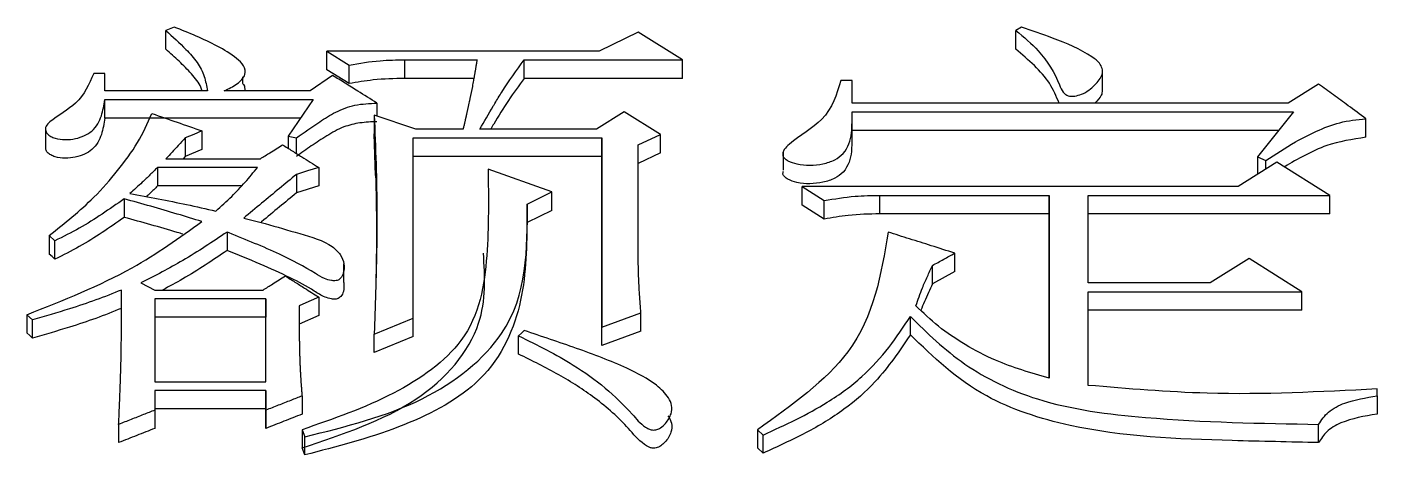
# Model space of a CAD drawing. Header units: millimetres. Extents: x 2085 to 4229, y 754 to 2271.
# Drawn here: x 2597.63 to 2602.89, y 2094.12 to 2095.79 of the extents above; entities that cross this region are included whole.
import ezdxf

# ---------------------------------------------------------------- set-up
doc = ezdxf.new("R2010")
doc.units = ezdxf.units.MM

msp = doc.modelspace()

# ---------------------------------------------------------------- linework, layer by layer
at = {"color": 7, "linetype": 'Continuous', "lineweight": 25}
for p, q in [((2598.2018, 2095.7887), (2598.1693, 2095.7753)), ((2598.1693, 2095.7025), (2598.1693, 2095.7753)), ((2600.0083, 2095.7686), (2599.8568, 2095.6946)), ((2600.1813, 2095.661), (2600.0083, 2095.7686)), ((2601.5011, 2095.7887), (2601.4794, 2095.7753)), ((2601.4794, 2095.7025), (2601.4794, 2095.7753)), ((2598.7967, 2095.6946), (2598.8833, 2095.6408)), ((2598.7967, 2095.622), (2598.7967, 2095.6946)), ((2598.4683, 2095.6409), (2598.4683, 2095.6424)), ((2598.8833, 2095.5682), (2598.8833, 2095.6408)), ((2599.0996, 2095.661), (2599.3809, 2095.661)), ((2599.0996, 2095.5884), (2599.0996, 2095.661)), ((2599.5647, 2095.661), (2600.1813, 2095.661)), ((2599.5647, 2095.5884), (2599.5647, 2095.661)), ((2600.1813, 2095.5884), (2600.1813, 2095.661)), ((2597.9313, 2095.6072), (2597.8881, 2095.6072)), ((2597.9313, 2095.5397), (2597.9313, 2095.6072)), ((2598.4683, 2095.5698), (2598.4683, 2095.5942)), ((2598.8184, 2095.6004), (2598.7318, 2095.5397)), ((2598.8833, 2095.5682), (2598.7967, 2095.622)), ((2599.3685, 2095.5884), (2599.0996, 2095.5884)), ((2600.1813, 2095.5884), (2599.5647, 2095.5884)), ((2601.8166, 2095.5414), (2601.8166, 2095.6147)), ((2598.3316, 2095.5397), (2597.9313, 2095.5397)), ((2598.7318, 2095.5397), (2598.3965, 2095.5397)), ((2600.8412, 2095.5802), (2600.7979, 2095.5802)), ((2600.8412, 2095.4925), (2600.8412, 2095.5802)), ((2602.6585, 2095.5667), (2602.5395, 2095.4925)), ((2597.9313, 2095.4336), (2597.9313, 2095.506)), ((2598.7426, 2095.506), (2598.6453, 2095.364)), ((2598.9915, 2095.4416), (2598.9915, 2095.4925)), ((2602.5395, 2095.4925), (2600.8412, 2095.4925)), ((2598.693, 2095.4336), (2597.9313, 2095.4336)), ((2599.1429, 2095.3911), (2598.9806, 2095.4452)), ((2598.9806, 2095.4452), (2598.9806, 2095.3728)), ((2599.9542, 2095.4587), (2599.846, 2095.3911)), ((2600.0948, 2095.3708), (2599.9542, 2095.4587)), ((2600.8412, 2095.4587), (2602.5611, 2095.4587)), ((2602.5611, 2095.4587), (2602.4205, 2095.2827)), ((2602.8424, 2095.3593), (2602.8424, 2095.4316)), ((2597.7003, 2095.3934), (2597.7003, 2095.3207)), ((2598.3099, 2095.3843), (2598.3099, 2095.3121)), ((2599.3268, 2095.3911), (2599.1429, 2095.3911)), ((2599.846, 2095.3911), (2599.3917, 2095.3911)), ((2600.8424, 2095.3565), (2600.8424, 2095.4292)), ((2602.5033, 2095.3863), (2600.8424, 2095.3863)), ((2598.245, 2095.3573), (2598.245, 2095.285)), ((2598.6453, 2095.364), (2598.6777, 2095.3573)), ((2598.6453, 2095.364), (2598.6453, 2095.3166)), ((2598.9853, 2095.2107), (2598.9806, 2095.3728)), ((2599.1321, 2095.3573), (2599.8676, 2095.3573)), ((2599.1321, 2094.6552), (2599.1321, 2095.3573)), ((2599.8676, 2095.3573), (2599.8676, 2094.6208)), ((2599.8676, 2095.285), (2599.8676, 2095.3573)), ((2600.0083, 2095.3302), (2600.0948, 2095.3708)), ((2600.0083, 2094.9153), (2600.0083, 2095.3302)), ((2600.0948, 2095.2985), (2600.0948, 2095.3708)), ((2598.1693, 2095.276), (2598.5371, 2095.276)), ((2598.245, 2095.285), (2598.2366, 2095.276)), ((2598.3099, 2095.3121), (2598.245, 2095.285)), ((2599.8676, 2095.285), (2599.1321, 2095.285)), ((2599.8676, 2094.5495), (2599.8676, 2095.285)), ((2600.0948, 2095.2985), (2600.0083, 2095.258)), ((2600.5735, 2095.3038), (2600.5735, 2095.2312)), ((2602.4205, 2095.2827), (2602.453, 2095.2691)), ((2602.4205, 2095.2827), (2602.4205, 2095.2148)), ((2598.5263, 2095.242), (2598.1369, 2095.242)), ((2598.1369, 2095.242), (2598.1369, 2095.1699)), ((2598.7643, 2095.242), (2598.7643, 2095.1699)), ((2599.6729, 2095.1469), (2599.4241, 2095.2352)), ((2602.4962, 2095.2624), (2602.3448, 2095.1673)), ((2602.453, 2095.2352), (2602.453, 2095.2691)), ((2602.7018, 2095.1333), (2602.4962, 2095.2624)), ((2598.4641, 2095.1699), (2598.1369, 2095.1699)), ((2598.6777, 2095.2149), (2598.6777, 2095.1428)), ((2598.7643, 2095.1699), (2598.6777, 2095.1428)), ((2600.6465, 2095.1673), (2600.733, 2095.1129)), ((2602.3448, 2095.1673), (2600.6465, 2095.1673)), ((2600.6465, 2095.0953), (2600.6465, 2095.1673)), ((2598.0071, 2095.1198), (2598.0071, 2095.0478)), ((2599.5756, 2095.0993), (2599.6729, 2095.1469)), ((2599.6729, 2095.075), (2599.6729, 2095.1469)), ((2600.9494, 2095.1333), (2601.6092, 2095.1333)), ((2600.9494, 2095.0614), (2600.9494, 2095.1333)), ((2601.6092, 2095.1333), (2601.6092, 2094.4213)), ((2601.6092, 2095.0614), (2601.6092, 2095.1333)), ((2601.7607, 2095.1333), (2602.7018, 2095.1333)), ((2601.7607, 2094.7922), (2601.7607, 2095.1333)), ((2602.7018, 2095.0614), (2602.7018, 2095.1333)), ((2599.5756, 2095.0993), (2599.5756, 2095.0274)), ((2599.6729, 2095.075), (2599.5756, 2095.0274)), ((2600.733, 2095.041), (2600.6465, 2095.0953)), ((2600.733, 2095.041), (2600.733, 2095.1129)), ((2601.6092, 2095.0614), (2600.9494, 2095.0614)), ((2601.6092, 2094.4213), (2601.6092, 2095.0614)), ((2602.7018, 2095.0614), (2601.7607, 2095.0614)), ((2597.715, 2094.9767), (2597.7366, 2094.9563)), ((2597.7366, 2094.8845), (2597.7366, 2094.9563)), ((2601.2414, 2094.8368), (2601.2414, 2094.9084)), ((2598.8629, 2094.7941), (2598.8629, 2094.8665)), ((2601.1549, 2094.789), (2601.1549, 2094.8606)), ((2602.3881, 2094.8879), (2602.2366, 2094.7922)), ((2602.5936, 2094.758), (2602.3881, 2094.8879)), ((2601.2414, 2094.8368), (2601.1549, 2094.789)), ((2598.1261, 2094.7648), (2598.5479, 2094.7648)), ((2602.2366, 2094.7922), (2601.7607, 2094.7922)), ((2601.7607, 2094.758), (2602.5936, 2094.758)), ((2601.7607, 2094.3937), (2601.7607, 2094.758)), ((2602.5936, 2094.6865), (2602.5936, 2094.758)), ((2598.1261, 2094.7306), (2598.1261, 2094.4075)), ((2598.5587, 2094.7306), (2598.1261, 2094.7306)), ((2598.5587, 2094.4075), (2598.5587, 2094.7306)), ((2598.5587, 2094.7306), (2598.5587, 2094.6592)), ((2598.7643, 2094.7374), (2598.7643, 2094.666)), ((2597.6284, 2094.6689), (2597.6501, 2094.6483)), ((2597.6284, 2094.6689), (2597.6284, 2094.5976)), ((2597.6501, 2094.577), (2597.6501, 2094.6483)), ((2597.9962, 2094.6795), (2597.9962, 2094.6934)), ((2598.5587, 2094.6592), (2598.1261, 2094.6592)), ((2598.5587, 2094.4075), (2598.5587, 2094.6592)), ((2598.7643, 2094.666), (2598.6886, 2094.6318)), ((2598.9806, 2094.5934), (2599.1321, 2094.6552)), ((2599.1321, 2094.5838), (2599.1321, 2094.6552)), ((2599.8676, 2094.6208), (2600.0191, 2094.6757)), ((2600.0191, 2094.6044), (2600.0191, 2094.6757)), ((2601.0684, 2094.5907), (2601.0684, 2094.662)), ((2602.5936, 2094.6865), (2601.7607, 2094.6865)), ((2598.9806, 2094.5221), (2598.9806, 2094.5934)), ((2599.8676, 2094.5495), (2599.8676, 2094.6208)), ((2600.0191, 2094.6044), (2599.8676, 2094.5495)), ((2599.1321, 2094.5838), (2598.9806, 2094.5221)), ((2599.5431, 2094.5152), (2599.5431, 2094.5864)), ((2598.1261, 2094.4075), (2598.5587, 2094.4075)), ((2602.8857, 2094.3523), (2602.8857, 2094.3799)), ((2598.5587, 2094.3731), (2598.1261, 2094.3731)), ((2598.1261, 2094.3731), (2598.1261, 2094.2971)), ((2598.5587, 2094.2971), (2598.5587, 2094.3731)), ((2598.5587, 2094.3731), (2598.5587, 2094.3021)), ((2598.6994, 2094.3524), (2598.6994, 2094.2814)), ((2600.1251, 2094.3462), (2600.1251, 2094.3472)), ((2602.8857, 2094.3523), (2602.8857, 2094.2814)), ((2598.5587, 2094.3021), (2598.1261, 2094.3021)), ((2598.1261, 2094.2971), (2598.1261, 2094.2263)), ((2598.5587, 2094.2263), (2598.5587, 2094.3021)), ((2598.5587, 2094.2971), (2598.5587, 2094.2263)), ((2597.9854, 2094.2418), (2597.9854, 2094.171)), ((2600.4734, 2094.2211), (2600.495, 2094.2003)), ((2600.4734, 2094.2211), (2600.4734, 2094.1503)), ((2602.6585, 2094.171), (2602.6585, 2094.2418)), ((2598.7102, 2094.1227), (2598.7102, 2094.1934)), ((2600.495, 2094.1296), (2600.495, 2094.2003)), ((2598.7102, 2094.1227), (2598.6994, 2094.1503)), ((2600.4734, 2094.1503), (2600.495, 2094.1296))]:
    msp.add_line(p, q, dxfattribs=at)
at = {"color": 7, "linetype": 'Continuous', "lineweight": 25, "flags": 128}
for points in [[(2599.8568, 2095.6946), (2599.4364, 2095.6946), (2598.7967, 2095.6946)], [(2597.9313, 2095.506), (2598.337, 2095.506), (2598.7426, 2095.506)], [(2598.3099, 2095.3843), (2598.2775, 2095.3708), (2598.245, 2095.3573)], [(2598.6777, 2095.2963), (2598.6777, 2095.3099), (2598.6777, 2095.3336), (2598.6777, 2095.3573)], [(2598.7643, 2095.242), (2598.721, 2095.2285), (2598.6777, 2095.2149)], [(2597.715, 2094.9767), (2597.715, 2094.9506), (2597.715, 2094.9278), (2597.715, 2094.905)], [(2598.4073, 2094.9904), (2598.4073, 2094.9584), (2598.4073, 2094.9385), (2598.4073, 2094.9186)], [(2597.7366, 2094.8845), (2597.7258, 2094.8948), (2597.715, 2094.905)], [(2598.072, 2094.7922), (2598.099, 2094.7785), (2598.1261, 2094.7648)], [(2598.7643, 2094.7374), (2598.7264, 2094.7203), (2598.6886, 2094.7032)], [(2597.6501, 2094.577), (2597.6393, 2094.5873), (2597.6284, 2094.5976)], [(2599.5647, 2094.607), (2599.5539, 2094.5968), (2599.5431, 2094.5865)], [(2598.6994, 2094.2211), (2598.6994, 2094.1923), (2598.6994, 2094.1713), (2598.6994, 2094.1503)]]:
    msp.add_lwpolyline(points, dxfattribs=at)
at = {"color": 7, "linetype": 'Continuous', "lineweight": 25}
for points, knots in [([(2598.1693, 2095.7753), (2598.1958, 2095.751), (2598.2393, 2095.711), (2598.2939, 2095.6525), (2598.3207, 2095.5969), (2598.328, 2095.5588), (2598.3316, 2095.5397)], [0, 0, 0, 0, 0.3446396, 0.5657566, 0.7835326, 1, 1, 1, 1]), ([(2598.3965, 2095.5397), (2598.4138, 2095.5482), (2598.4479, 2095.5649), (2598.4824, 2095.6003), (2598.4753, 2095.6391), (2598.4348, 2095.6768), (2598.346, 2095.7302), (2598.2591, 2095.7655), (2598.2018, 2095.7887)], [0, 0, 0, 0, 0.121784, 0.238894, 0.329996, 0.425945, 0.621085, 1, 1, 1, 1]), ([(2601.4794, 2095.7753), (2601.5101, 2095.7494), (2601.5848, 2095.6864), (2601.6354, 2095.6005), (2601.6581, 2095.5399), (2601.672, 2095.5262), (2601.6824, 2095.521), (2601.6949, 2095.5188), (2601.7132, 2095.52), (2601.7385, 2095.5271), (2601.7728, 2095.548), (2601.7996, 2095.5749), (2601.8176, 2095.6041), (2601.8168, 2095.627), (2601.8042, 2095.6513), (2601.7444, 2095.6973), (2601.6377, 2095.7417), (2601.5416, 2095.7748), (2601.5011, 2095.7887)], [0, 0, 0, 0, 0.1375244, 0.3354473, 0.378025, 0.3932997, 0.4036024, 0.4139367, 0.4291013, 0.4551326, 0.490172, 0.5575547, 0.5885238, 0.6196728, 0.649408, 0.6936142, 0.8709566, 1, 1, 1, 1]), ([(2598.3098, 2095.5397), (2598.3085, 2095.5446), (2598.3022, 2095.5685), (2598.269, 2095.6072), (2598.2213, 2095.6555), (2598.1867, 2095.6868), (2598.1693, 2095.7025)], [0, 0, 0, 0, 0.076897, 0.381334, 0.690062, 1, 1, 1, 1]), ([(2601.6474, 2095.4925), (2601.6368, 2095.5187), (2601.6158, 2095.5708), (2601.5526, 2095.6397), (2601.5039, 2095.6814), (2601.4794, 2095.7025)], [0, 0, 0, 0, 0.335668, 0.664858, 1, 1, 1, 1]), ([(2598.8833, 2095.6408), (2598.923, 2095.6475), (2598.9942, 2095.6595), (2599.0673, 2095.6605), (2599.0996, 2095.661)], [0, 0, 0, 0, 0.558835, 1, 1, 1, 1]), ([(2599.3809, 2095.661), (2599.3805, 2095.659), (2599.3799, 2095.6551), (2599.3791, 2095.6501), (2599.3782, 2095.6452), (2599.3776, 2095.6412), (2599.3769, 2095.6373), (2599.3763, 2095.6333), (2599.3756, 2095.6294), (2599.3748, 2095.6244), (2599.3741, 2095.6205), (2599.3732, 2095.6155), (2599.3724, 2095.6106), (2599.3714, 2095.6047), (2599.3704, 2095.5987), (2599.3693, 2095.5928), (2599.3683, 2095.5869), (2599.3661, 2095.575), (2599.3614, 2095.5493), (2599.3562, 2095.5237), (2599.352, 2095.5039), (2599.3504, 2095.496), (2599.3487, 2095.4881), (2599.3465, 2095.4783), (2599.3448, 2095.4704), (2599.343, 2095.4625), (2599.3417, 2095.4566), (2599.3406, 2095.4516), (2599.3395, 2095.4467), (2599.3386, 2095.4427), (2599.3377, 2095.4388), (2599.3368, 2095.4348), (2599.3359, 2095.4309), (2599.3348, 2095.426), (2599.3339, 2095.422), (2599.3327, 2095.4171), (2599.3318, 2095.4131), (2599.3309, 2095.4092), (2599.33, 2095.4052), (2599.3291, 2095.4013), (2599.328, 2095.3962), (2599.3272, 2095.3932), (2599.3268, 2095.3911)], [0, 0, 0, 0, 0.021952, 0.043903, 0.054879, 0.07683, 0.087806, 0.098782, 0.120733, 0.131709, 0.15366, 0.164636, 0.186587, 0.208539, 0.23049, 0.252442, 0.274393, 0.296345, 0.384151, 0.559767, 0.581718, 0.60367, 0.647573, 0.669524, 0.713427, 0.735378, 0.75733, 0.779281, 0.790257, 0.812208, 0.823184, 0.83416, 0.856111, 0.867087, 0.889038, 0.900014, 0.921966, 0.932941, 0.943917, 0.965868, 0.976844, 1, 1, 1, 1]), ([(2599.3917, 2095.3911), (2599.4089, 2095.4209), (2599.4283, 2095.4544), (2599.457, 2095.5025), (2599.4941, 2095.5638), (2599.5346, 2095.6196), (2599.5647, 2095.661)], [0, 0, 0, 0, 0.3251759, 0.3658228, 0.5284142, 1, 1, 1, 1]), ([(2597.8881, 2095.6072), (2597.8703, 2095.5662), (2597.8382, 2095.4921), (2597.7417, 2095.4415), (2597.7002, 2095.4037), (2597.6995, 2095.3859), (2597.7078, 2095.3722), (2597.7203, 2095.3621), (2597.7436, 2095.3531), (2597.7772, 2095.3491), (2597.8172, 2095.353), (2597.853, 2095.3649), (2597.8963, 2095.3915), (2597.9216, 2095.4427), (2597.9281, 2095.4849), (2597.9313, 2095.506)], [0, 0, 0, 0, 0.230991, 0.417984, 0.453958, 0.487906, 0.511162, 0.535138, 0.560232, 0.612084, 0.662769, 0.713245, 0.762331, 0.881446, 1, 1, 1, 1]), ([(2598.9914, 2095.4925), (2598.9665, 2095.5081), (2598.9252, 2095.5338), (2598.8675, 2095.5698), (2598.8347, 2095.5902), (2598.8184, 2095.6004)], [0, 0, 0, 0, 0.432629, 0.716314, 1, 1, 1, 1]), ([(2599.0996, 2095.5884), (2599.0585, 2095.5876), (2598.9853, 2095.5861), (2598.9144, 2095.5737), (2598.8833, 2095.5682)], [0, 0, 0, 0, 0.5610854, 1, 1, 1, 1]), ([(2599.5647, 2095.5884), (2599.5436, 2095.5599), (2599.5005, 2095.502), (2599.4602, 2095.4352), (2599.4382, 2095.3978), (2599.4342, 2095.3911)], [0, 0, 0, 0, 0.442451, 0.900555, 1, 1, 1, 1]), ([(2598.4677, 2095.569), (2598.4691, 2095.5675), (2598.4776, 2095.5592), (2598.4764, 2095.5486), (2598.4755, 2095.5397)], [0, 0, 0, 0, 0.171263, 1, 1, 1, 1]), ([(2600.7979, 2095.5802), (2600.7815, 2095.5263), (2600.7517, 2095.4288), (2600.6271, 2095.3609), (2600.5757, 2095.313), (2600.5687, 2095.2916), (2600.5784, 2095.2765), (2600.5966, 2095.2645), (2600.6297, 2095.2533), (2600.6775, 2095.249), (2600.7283, 2095.2549), (2600.7751, 2095.2695), (2600.8252, 2095.3082), (2600.8427, 2095.3767), (2600.8417, 2095.4314), (2600.8412, 2095.4587)], [0, 0, 0, 0, 0.230342, 0.416704, 0.453392, 0.487581, 0.504129, 0.522219, 0.561724, 0.611998, 0.663323, 0.713955, 0.762021, 0.881086, 1, 1, 1, 1]), ([(2601.8158, 2095.5418), (2601.8151, 2095.5355), (2601.8132, 2095.5173), (2601.7973, 2095.5023), (2601.7868, 2095.4925)], [0, 0, 0, 0, 0.345967, 1, 1, 1, 1]), ([(2602.8424, 2095.4316), (2602.8194, 2095.4486), (2602.7772, 2095.4796), (2602.7159, 2095.5246), (2602.6776, 2095.5526), (2602.6585, 2095.5667)], [0, 0, 0, 0, 0.375947, 0.687973, 1, 1, 1, 1]), ([(2598.6777, 2095.3573), (2598.7076, 2095.3782), (2598.757, 2095.4128), (2598.829, 2095.4591), (2598.9047, 2095.4887), (2598.9623, 2095.4912), (2598.9914, 2095.4925)], [0, 0, 0, 0, 0.334385, 0.552202, 0.773272, 1, 1, 1, 1]), ([(2597.9313, 2095.4336), (2597.9281, 2095.4125), (2597.9216, 2095.3703), (2597.8962, 2095.3192), (2597.8529, 2095.2926), (2597.8172, 2095.2808), (2597.7771, 2095.2768), (2597.7436, 2095.2809), (2597.7202, 2095.2899), (2597.708, 2095.2999), (2597.7003, 2095.3108), (2597.7016, 2095.3181), (2597.7022, 2095.3212)], [0, 0, 0, 0, 0.223965, 0.44903, 0.541825, 0.637278, 0.73315, 0.831226, 0.878675, 0.923993, 0.967934, 1, 1, 1, 1]), ([(2597.715, 2094.9767), (2597.7755, 2095.0251), (2597.8748, 2095.1044), (2597.9827, 2095.229), (2598.0631, 2095.3371), (2598.0979, 2095.4138), (2598.1152, 2095.452)], [0, 0, 0, 0, 0.34436, 0.564684, 0.783385, 1, 1, 1, 1]), ([(2598.1152, 2095.452), (2598.1477, 2095.4407), (2598.2126, 2095.4182), (2598.2775, 2095.3956), (2598.3099, 2095.3843)], [0, 0, 0, 0, 0.4999996, 1, 1, 1, 1]), ([(2598.9806, 2095.4452), (2598.9832, 2095.3819), (2598.9884, 2095.2552), (2598.9912, 2095.112), (2598.9911, 2095.0303), (2598.991, 2095.0103), (2598.9909, 2095.0043), (2598.9909, 2094.9983), (2598.9909, 2094.9924), (2598.9908, 2094.9864), (2598.9907, 2094.9784), (2598.9907, 2094.9704), (2598.9906, 2094.9624), (2598.9905, 2094.9564), (2598.9904, 2094.9504), (2598.9903, 2094.9444), (2598.9903, 2094.9385), (2598.9902, 2094.9325), (2598.99, 2094.9245), (2598.9899, 2094.9165), (2598.9898, 2094.9085), (2598.9896, 2094.9025), (2598.9895, 2094.8965), (2598.9894, 2094.8905), (2598.9893, 2094.8845), (2598.9892, 2094.8785), (2598.989, 2094.8725), (2598.9889, 2094.8665), (2598.9887, 2094.8585), (2598.9885, 2094.8505), (2598.9884, 2094.8425), (2598.9882, 2094.8365), (2598.9881, 2094.8305), (2598.9879, 2094.8245), (2598.9878, 2094.8185), (2598.9876, 2094.8125), (2598.9874, 2094.8045), (2598.9872, 2094.7965), (2598.9869, 2094.7885), (2598.9868, 2094.7825), (2598.9866, 2094.7764), (2598.9864, 2094.7704), (2598.9862, 2094.7644), (2598.9861, 2094.7584), (2598.9859, 2094.7524), (2598.9857, 2094.7464), (2598.9854, 2094.7384), (2598.9852, 2094.7304), (2598.9849, 2094.7223), (2598.9848, 2094.7163), (2598.9846, 2094.7103), (2598.9844, 2094.7043), (2598.9842, 2094.6983), (2598.984, 2094.6923), (2598.9837, 2094.6842), (2598.9834, 2094.6762), (2598.9832, 2094.6682), (2598.983, 2094.6622), (2598.9828, 2094.6561), (2598.9826, 2094.6501), (2598.9824, 2094.6441), (2598.9822, 2094.6381), (2598.9819, 2094.632), (2598.9817, 2094.624), (2598.9814, 2094.616), (2598.9811, 2094.6079), (2598.9809, 2094.6011), (2598.9807, 2094.5962), (2598.9806, 2094.5934)], [0, 0, 0, 0, 0.22469, 0.449389, 0.505561, 0.512583, 0.519604, 0.526626, 0.533648, 0.540669, 0.547691, 0.561734, 0.568755, 0.575777, 0.582798, 0.58982, 0.596841, 0.603863, 0.610884, 0.624928, 0.631949, 0.638971, 0.645992, 0.653014, 0.660035, 0.667057, 0.674078, 0.6811, 0.688121, 0.702165, 0.709186, 0.716208, 0.723229, 0.730251, 0.737272, 0.744294, 0.751315, 0.765358, 0.77238, 0.779401, 0.786423, 0.793445, 0.800466, 0.807488, 0.814509, 0.821531, 0.828552, 0.842595, 0.849617, 0.856638, 0.86366, 0.870682, 0.877703, 0.884725, 0.891746, 0.905789, 0.912811, 0.919832, 0.926854, 0.933875, 0.940897, 0.947918, 0.95494, 0.961962, 0.976005, 0.983026, 0.990048, 1, 1, 1, 1]), ([(2602.453, 2095.2691), (2602.4905, 2095.2939), (2602.5526, 2095.3349), (2602.6492, 2095.3837), (2602.7389, 2095.4208), (2602.8077, 2095.428), (2602.8424, 2095.4316)], [0, 0, 0, 0, 0.334836, 0.553745, 0.775373, 1, 1, 1, 1]), ([(2598.9914, 2095.4201), (2598.9691, 2095.4192), (2598.9246, 2095.4175), (2598.8553, 2095.4002), (2598.7955, 2095.3652), (2598.7352, 2095.326), (2598.6969, 2095.2987), (2598.6777, 2095.285)], [0, 0, 0, 0, 0.175432, 0.348604, 0.567478, 0.784095, 1, 1, 1, 1]), ([(2598.245, 2095.3573), (2598.2359, 2095.3475), (2598.2187, 2095.329), (2598.1935, 2095.3019), (2598.1774, 2095.2846), (2598.1693, 2095.276)], [0, 0, 0, 0, 0.361282, 0.680641, 1, 1, 1, 1]), ([(2598.5371, 2095.276), (2598.5496, 2095.2838), (2598.5703, 2095.2967), (2598.5991, 2095.3148), (2598.6155, 2095.325), (2598.6236, 2095.3302)], [0, 0, 0, 0, 0.4326487, 0.7163239, 1, 1, 1, 1]), ([(2598.6236, 2095.3302), (2598.6361, 2095.3224), (2598.6611, 2095.3067), (2598.708, 2095.2773), (2598.7424, 2095.2558), (2598.7643, 2095.242)], [0, 0, 0, 0, 0.2662424, 0.5324848, 1, 1, 1, 1]), ([(2600.8403, 2095.3565), (2600.8405, 2095.339), (2600.8408, 2095.2943), (2600.8251, 2095.236), (2600.7751, 2095.1974), (2600.7283, 2095.1828), (2600.6775, 2095.1769), (2600.6298, 2095.1812), (2600.5965, 2095.1924), (2600.5787, 2095.2044), (2600.5702, 2095.2158), (2600.5733, 2095.2235), (2600.5749, 2095.2275)], [0, 0, 0, 0, 0.155828, 0.400477, 0.499289, 0.603425, 0.70901, 0.812432, 0.89368, 0.93087, 0.964878, 1, 1, 1, 1]), ([(2602.8424, 2095.3593), (2602.7897, 2095.3513), (2602.7034, 2095.3383), (2602.6042, 2095.2889), (2602.5505, 2095.2602), (2602.5257, 2095.2442), (2602.5255, 2095.244)], [0, 0, 0, 0, 0.438916, 0.719527, 0.99737, 1, 1, 1, 1]), ([(2598.1369, 2095.242), (2598.127, 2095.2324), (2598.1074, 2095.213), (2598.0718, 2095.1788), (2598.045, 2095.1548), (2598.0287, 2095.1402)], [0, 0, 0, 0, 0.280921, 0.561854, 1, 1, 1, 1]), ([(2598.364, 2095.0721), (2598.3849, 2095.091), (2598.4251, 2095.1275), (2598.479, 2095.1844), (2598.5105, 2095.2228), (2598.5263, 2095.242)], [0, 0, 0, 0, 0.349925, 0.674457, 1, 1, 1, 1]), ([(2599.4241, 2095.2352), (2599.4257, 2095.1241), (2599.4288, 2094.9021), (2599.3769, 2094.5723), (2599.0616, 2094.3462), (2598.8217, 2094.2633), (2598.6994, 2094.2211)], [0, 0, 0, 0, 0.273656, 0.546764, 0.768873, 1, 1, 1, 1]), ([(2598.1369, 2095.1699), (2598.1271, 2095.1602), (2598.1128, 2095.1461), (2598.0981, 2095.1321), (2598.0934, 2095.1277)], [0, 0, 0, 0, 0.685137, 1, 1, 1, 1]), ([(2598.6777, 2095.2149), (2598.6557, 2095.1967), (2598.6104, 2095.1593), (2598.5419, 2095.1026), (2598.4955, 2095.0641), (2598.4722, 2095.0449)], [0, 0, 0, 0, 0.321741, 0.660871, 1, 1, 1, 1]), ([(2598.9859, 2095.2134), (2598.9875, 2095.146), (2598.9899, 2095.045), (2598.9888, 2094.8715), (2598.9871, 2094.7993), (2598.9861, 2094.7592)], [0, 0, 0, 0, 0.471599, 0.706014, 1, 1, 1, 1]), ([(2598.0071, 2095.1198), (2597.9784, 2095.0999), (2597.922, 2095.0606), (2597.8335, 2095.0043), (2597.769, 2094.9723), (2597.7366, 2094.9563)], [0, 0, 0, 0, 0.3384511, 0.6681197, 1, 1, 1, 1]), ([(2598.3099, 2095.0313), (2598.2778, 2095.0411), (2598.2117, 2095.0614), (2598.1108, 2095.091), (2598.0416, 2095.1102), (2598.0071, 2095.1198)], [0, 0, 0, 0, 0.320379, 0.660141, 1, 1, 1, 1]), ([(2598.0287, 2095.1402), (2598.1028, 2095.1267), (2598.2155, 2095.1062), (2598.3261, 2095.0808), (2598.364, 2095.0721)], [0, 0, 0, 0, 0.6569803, 1, 1, 1, 1]), ([(2598.6777, 2095.1428), (2598.6557, 2095.1246), (2598.6104, 2095.0873), (2598.5639, 2095.0489), (2598.5395, 2095.0287), (2598.5384, 2095.0278)], [0, 0, 0, 0, 0.47479, 0.974676, 1, 1, 1, 1]), ([(2600.733, 2095.1129), (2600.7728, 2095.1197), (2600.8439, 2095.1318), (2600.9171, 2095.1329), (2600.9494, 2095.1333)], [0, 0, 0, 0, 0.558835, 1, 1, 1, 1]), ([(2598.7102, 2094.1934), (2598.8695, 2094.2332), (2599.18, 2094.3108), (2599.5799, 2094.6337), (2599.5772, 2094.9239), (2599.5756, 2095.0993)], [0, 0, 0, 0, 0.294377, 0.573566, 1, 1, 1, 1]), ([(2597.6284, 2094.6689), (2597.7702, 2094.7251), (2598.0214, 2094.8247), (2598.2224, 2094.9686), (2598.3099, 2095.0313)], [0, 0, 0, 0, 0.5642098, 1, 1, 1, 1]), ([(2598.0071, 2095.0478), (2597.9785, 2095.0279), (2597.9222, 2094.9885), (2597.8335, 2094.9325), (2597.769, 2094.9006), (2597.7366, 2094.8845)], [0, 0, 0, 0, 0.3386468, 0.6682986, 1, 1, 1, 1]), ([(2598.2356, 2094.9822), (2598.2283, 2094.9845), (2598.1869, 2094.9972), (2598.1107, 2095.019), (2598.0416, 2095.0382), (2598.0071, 2095.0478)], [0, 0, 0, 0, 0.097268, 0.548576, 1, 1, 1, 1]), ([(2598.4722, 2095.0449), (2598.5002, 2095.0378), (2598.5739, 2095.0192), (2598.6888, 2094.9844), (2598.8012, 2094.9535), (2598.8506, 2094.9037), (2598.8658, 2094.8672), (2598.863, 2094.8353), (2598.8543, 2094.8142), (2598.8439, 2094.8052), (2598.836, 2094.8018), (2598.8258, 2094.8004), (2598.8087, 2094.8021), (2598.7816, 2094.8107), (2598.7191, 2094.8496), (2598.6004, 2094.9142), (2598.4786, 2094.9609), (2598.41, 2094.9893), (2598.4073, 2094.9904)], [0, 0, 0, 0, 0.080829, 0.213073, 0.345773, 0.395058, 0.444233, 0.491132, 0.518332, 0.527917, 0.53551, 0.543103, 0.555865, 0.581938, 0.622671, 0.782526, 0.991638, 1, 1, 1, 1]), ([(2599.5756, 2095.0274), (2599.5739, 2094.92), (2599.5704, 2094.7049), (2599.426, 2094.3976), (2599.0777, 2094.218), (2598.834, 2094.1548), (2598.7102, 2094.1227)], [0, 0, 0, 0, 0.271412, 0.543735, 0.768302, 1, 1, 1, 1]), ([(2600.9494, 2095.0614), (2600.9083, 2095.0606), (2600.835, 2095.0591), (2600.7641, 2095.0465), (2600.733, 2095.041)], [0, 0, 0, 0, 0.561085, 1, 1, 1, 1]), ([(2598.4073, 2094.9904), (2598.3511, 2094.9526), (2598.2701, 2094.8982), (2598.1548, 2094.8348), (2598.0996, 2094.8064), (2598.072, 2094.7922)], [0, 0, 0, 0, 0.532376, 0.766064, 1, 1, 1, 1]), ([(2600.9818, 2094.9903), (2600.9547, 2094.8265), (2600.9057, 2094.5298), (2600.6072, 2094.3166), (2600.4734, 2094.2211)], [0, 0, 0, 0, 0.551895, 1, 1, 1, 1]), ([(2601.2414, 2094.9084), (2601.2108, 2094.9181), (2601.1522, 2094.9366), (2601.0656, 2094.9639), (2601.0097, 2094.9815), (2600.9818, 2094.9903)], [0, 0, 0, 0, 0.354383, 0.677192, 1, 1, 1, 1]), ([(2598.4073, 2094.9186), (2598.3513, 2094.8806), (2598.2712, 2094.8264), (2598.1828, 2094.779), (2598.1563, 2094.7648)], [0, 0, 0, 0, 0.700787, 1, 1, 1, 1]), ([(2598.8627, 2094.7945), (2598.863, 2094.7827), (2598.8635, 2094.764), (2598.8546, 2094.7432), (2598.8445, 2094.734), (2598.8367, 2094.7304), (2598.8266, 2094.7289), (2598.81, 2094.7304), (2598.7804, 2094.7393), (2598.7313, 2094.7716), (2598.6493, 2094.8163), (2598.5343, 2094.8677), (2598.4506, 2094.9013), (2598.4073, 2094.9186)], [0, 0, 0, 0, 0.082308, 0.1312, 0.148471, 0.162293, 0.176133, 0.198356, 0.243248, 0.33149, 0.526018, 0.754923, 1, 1, 1, 1]), ([(2598.6994, 2094.1503), (2598.8578, 2094.2031), (2599.1651, 2094.3056), (2599.4229, 2094.6102), (2599.4114, 2094.8163), (2599.4062, 2094.9082)], [0, 0, 0, 0, 0.370667, 0.719175, 1, 1, 1, 1]), ([(2600.0191, 2094.6757), (2600.0172, 2094.6995), (2600.0135, 2094.7471), (2600.0095, 2094.8269), (2600.0087, 2094.883), (2600.0083, 2094.9153)], [0, 0, 0, 0, 0.29749, 0.594994, 1, 1, 1, 1]), ([(2601.1549, 2094.8606), (2601.1693, 2094.8686), (2601.1982, 2094.8845), (2601.227, 2094.9005), (2601.2414, 2094.9084)], [0, 0, 0, 0, 0.4999983, 1, 1, 1, 1]), ([(2601.09, 2094.7032), (2601.0981, 2094.7267), (2601.1112, 2094.7651), (2601.1346, 2094.8173), (2601.1481, 2094.8462), (2601.1549, 2094.8606)], [0, 0, 0, 0, 0.443144, 0.721519, 1, 1, 1, 1]), ([(2598.5479, 2094.7648), (2598.5604, 2094.7727), (2598.5811, 2094.7858), (2598.6099, 2094.8041), (2598.6263, 2094.8144), (2598.6345, 2094.8196)], [0, 0, 0, 0, 0.432649, 0.716324, 1, 1, 1, 1]), ([(2598.6345, 2094.8196), (2598.6469, 2094.8117), (2598.6719, 2094.7959), (2598.7152, 2094.7685), (2598.746, 2094.749), (2598.7643, 2094.7374)], [0, 0, 0, 0, 0.288429, 0.576858, 1, 1, 1, 1]), ([(2597.9962, 2094.7648), (2597.9633, 2094.7516), (2597.8973, 2094.7251), (2597.7812, 2094.687), (2597.6981, 2094.6625), (2597.6501, 2094.6483)], [0, 0, 0, 0, 0.296607, 0.593255, 1, 1, 1, 1]), ([(2597.9854, 2094.2418), (2597.9858, 2094.2495), (2597.9865, 2094.2647), (2597.9873, 2094.2838), (2597.988, 2094.299), (2597.9885, 2094.3105), (2597.9889, 2094.32), (2597.9893, 2094.3295), (2597.9898, 2094.3429), (2597.9906, 2094.3619), (2597.9913, 2094.381), (2597.992, 2094.4), (2597.9925, 2094.4152), (2597.9931, 2094.4342), (2597.9936, 2094.4495), (2597.9941, 2094.4685), (2597.9945, 2094.4837), (2597.9948, 2094.4989), (2597.9951, 2094.5141), (2597.9953, 2094.5293), (2597.9956, 2094.5483), (2597.9958, 2094.5615), (2597.9959, 2094.5748), (2597.996, 2094.5824), (2597.996, 2094.5919), (2597.9961, 2094.5995), (2597.9961, 2094.6071), (2597.9962, 2094.6147), (2597.9962, 2094.6222), (2597.9963, 2094.6317), (2597.9963, 2094.6393), (2597.9963, 2094.6488), (2597.9963, 2094.6563), (2597.9963, 2094.6658), (2597.9963, 2094.6734), (2597.9963, 2094.681), (2597.9963, 2094.6885), (2597.9963, 2094.6961), (2597.9963, 2094.7056), (2597.9963, 2094.7132), (2597.9963, 2094.7226), (2597.9963, 2094.7292), (2597.9963, 2094.7349), (2597.9963, 2094.7387), (2597.9963, 2094.7425), (2597.9963, 2094.7472), (2597.9963, 2094.751), (2597.9963, 2094.7555), (2597.9963, 2094.7598), (2597.9962, 2094.7632), (2597.9962, 2094.7648)], [0, 0, 0, 0, 0.043584, 0.087168, 0.10896, 0.130753, 0.152545, 0.163441, 0.185233, 0.228817, 0.272401, 0.294193, 0.337777, 0.35957, 0.403154, 0.424946, 0.46853, 0.490322, 0.512114, 0.555699, 0.577491, 0.621075, 0.631971, 0.653763, 0.664659, 0.686451, 0.697347, 0.708243, 0.730035, 0.740931, 0.762723, 0.773619, 0.795412, 0.806308, 0.8281, 0.838996, 0.849892, 0.871684, 0.88258, 0.904372, 0.915268, 0.93706, 0.942508, 0.947956, 0.958852, 0.9643, 0.975196, 0.980644, 0.990322, 1, 1, 1, 1]), ([(2601.1549, 2094.789), (2601.144, 2094.7661), (2601.1277, 2094.7319), (2601.1138, 2094.6972), (2601.1093, 2094.6859)], [0, 0, 0, 0, 0.672169, 1, 1, 1, 1]), ([(2598.6886, 2094.7032), (2598.6885, 2094.6644), (2598.6884, 2094.6231), (2598.6889, 2094.5794), (2598.6889, 2094.5721), (2598.689, 2094.5648), (2598.6892, 2094.5575), (2598.6893, 2094.5514), (2598.6894, 2094.5453), (2598.6895, 2094.5405), (2598.6896, 2094.5344), (2598.6897, 2094.5283), (2598.69, 2094.5186), (2598.6902, 2094.5089), (2598.6906, 2094.4991), (2598.6908, 2094.4918), (2598.6911, 2094.4845), (2598.6915, 2094.4748), (2598.6918, 2094.4663), (2598.6922, 2094.4577), (2598.6925, 2094.4529), (2598.6928, 2094.4468), (2598.6931, 2094.4407), (2598.6937, 2094.431), (2598.6943, 2094.4212), (2598.6951, 2094.4091), (2598.6958, 2094.3993), (2598.6967, 2094.3871), (2598.6974, 2094.3774), (2598.6984, 2094.365), (2598.699, 2094.3574), (2598.6994, 2094.3524)], [0, 0, 0, 0, 0.332695, 0.353489, 0.374282, 0.395075, 0.415869, 0.436662, 0.447059, 0.467852, 0.478249, 0.499042, 0.519836, 0.561423, 0.582216, 0.603009, 0.623803, 0.644596, 0.686183, 0.69658, 0.717373, 0.72777, 0.748563, 0.769356, 0.810943, 0.831737, 0.873323, 0.894117, 0.935704, 0.956497, 1, 1, 1, 1]), ([(2601.6092, 2094.4213), (2601.5377, 2094.4422), (2601.4205, 2094.4763), (2601.2807, 2094.5508), (2601.1755, 2094.6217), (2601.1184, 2094.6761), (2601.09, 2094.7032)], [0, 0, 0, 0, 0.34637, 0.567178, 0.784978, 1, 1, 1, 1]), ([(2597.9962, 2094.6934), (2597.9633, 2094.6801), (2597.8973, 2094.6536), (2597.781, 2094.6159), (2597.698, 2094.5912), (2597.6501, 2094.577)], [0, 0, 0, 0, 0.2967204, 0.593461, 1, 1, 1, 1]), ([(2600.495, 2094.2003), (2600.5814, 2094.2402), (2600.7225, 2094.3054), (2600.884, 2094.4248), (2600.9882, 2094.54), (2601.0417, 2094.6215), (2601.0684, 2094.662)], [0, 0, 0, 0, 0.347372, 0.56793, 0.785018, 1, 1, 1, 1]), ([(2601.0684, 2094.662), (2601.1343, 2094.5973), (2601.2669, 2094.4671), (2601.5813, 2094.3139), (2602.0654, 2094.2524), (2602.4339, 2094.2458), (2602.6585, 2094.2418)], [0, 0, 0, 0, 0.189312, 0.380663, 0.622562, 1, 1, 1, 1]), ([(2599.5431, 2094.5864), (2599.6161, 2094.5503), (2599.7863, 2094.4661), (2599.9405, 2094.3371), (2600.0184, 2094.2423), (2600.0485, 2094.2243), (2600.0606, 2094.2201), (2600.0722, 2094.2196), (2600.0838, 2094.2221), (2600.0996, 2094.2301), (2600.1209, 2094.2502), (2600.1381, 2094.2799), (2600.1414, 2094.3152), (2600.1236, 2094.3545), (2600.0686, 2094.408), (2599.9451, 2094.4727), (2599.7688, 2094.539), (2599.6328, 2094.5843), (2599.5647, 2094.607)], [0, 0, 0, 0, 0.163054, 0.3801016, 0.4338943, 0.4429487, 0.4520876, 0.4580059, 0.4639132, 0.4738466, 0.4929621, 0.5283931, 0.555625, 0.5828501, 0.6338445, 0.7244784, 0.8619279, 1, 1, 1, 1]), ([(2601.0684, 2094.5907), (2601.0262, 2094.5281), (2600.9564, 2094.4243), (2600.8139, 2094.2965), (2600.6625, 2094.2061), (2600.5511, 2094.1552), (2600.495, 2094.1296)], [0, 0, 0, 0, 0.332711, 0.551426, 0.774321, 1, 1, 1, 1]), ([(2602.6585, 2094.171), (2602.5465, 2094.1733), (2602.2224, 2094.1801), (2601.7725, 2094.1979), (2601.32, 2094.347), (2601.1581, 2094.5038), (2601.0684, 2094.5907)], [0, 0, 0, 0, 0.18828, 0.544715, 0.747801, 1, 1, 1, 1]), ([(2600.1244, 2094.2757), (2600.1301, 2094.266), (2600.1422, 2094.2453), (2600.1379, 2094.2082), (2600.1211, 2094.1799), (2600.1009, 2094.1608), (2600.0873, 2094.1524), (2600.0732, 2094.1488), (2600.0617, 2094.1492), (2600.0471, 2094.1538), (2600.0115, 2094.1771), (2599.9551, 2094.2487), (2599.8481, 2094.3427), (2599.7011, 2094.4378), (2599.596, 2094.4893), (2599.5431, 2094.5152)], [0, 0, 0, 0, 0.046163, 0.098158, 0.160107, 0.179858, 0.204104, 0.21503, 0.226044, 0.23927, 0.264226, 0.376378, 0.598998, 0.797949, 1, 1, 1, 1]), ([(2602.8857, 2094.3799), (2602.6652, 2094.3684), (2602.2892, 2094.3488), (2601.9153, 2094.3806), (2601.7607, 2094.3937)], [0, 0, 0, 0, 0.586461, 1, 1, 1, 1]), ([(2598.6994, 2094.3524), (2598.6847, 2094.3466), (2598.6539, 2094.3345), (2598.607, 2094.3161), (2598.5748, 2094.3034), (2598.5587, 2094.2971)], [0, 0, 0, 0, 0.3137275, 0.6568637, 1, 1, 1, 1]), ([(2602.6585, 2094.2418), (2602.6696, 2094.2586), (2602.6923, 2094.2929), (2602.7734, 2094.3347), (2602.8428, 2094.3456), (2602.8857, 2094.3523)], [0, 0, 0, 0, 0.268929, 0.548046, 1, 1, 1, 1]), ([(2598.1261, 2094.2971), (2598.1114, 2094.2913), (2598.0806, 2094.2792), (2598.0337, 2094.2608), (2598.0015, 2094.2481), (2597.9854, 2094.2418)], [0, 0, 0, 0, 0.313727, 0.656864, 1, 1, 1, 1]), ([(2598.6994, 2094.2814), (2598.6759, 2094.2722), (2598.6291, 2094.2538), (2598.5822, 2094.2354), (2598.5587, 2094.2263)], [0, 0, 0, 0, 0.5, 1, 1, 1, 1]), ([(2602.8857, 2094.2814), (2602.8366, 2094.2735), (2602.7634, 2094.2617), (2602.6871, 2094.2161), (2602.6678, 2094.1856), (2602.6585, 2094.171)], [0, 0, 0, 0, 0.513979, 0.766535, 1, 1, 1, 1]), ([(2598.1261, 2094.2263), (2598.1026, 2094.2171), (2598.0557, 2094.1987), (2598.0089, 2094.1802), (2597.9854, 2094.171)], [0, 0, 0, 0, 0.5, 1, 1, 1, 1]), ([(2598.6994, 2094.2211), (2598.7012, 2094.2164), (2598.7048, 2094.2072), (2598.7084, 2094.198), (2598.7102, 2094.1934)], [0, 0, 0, 0, 0.499988, 1, 1, 1, 1])]:
    msp.add_open_spline(points, degree=3, knots=knots, dxfattribs=at)

doc.saveas('drawing.dxf')
